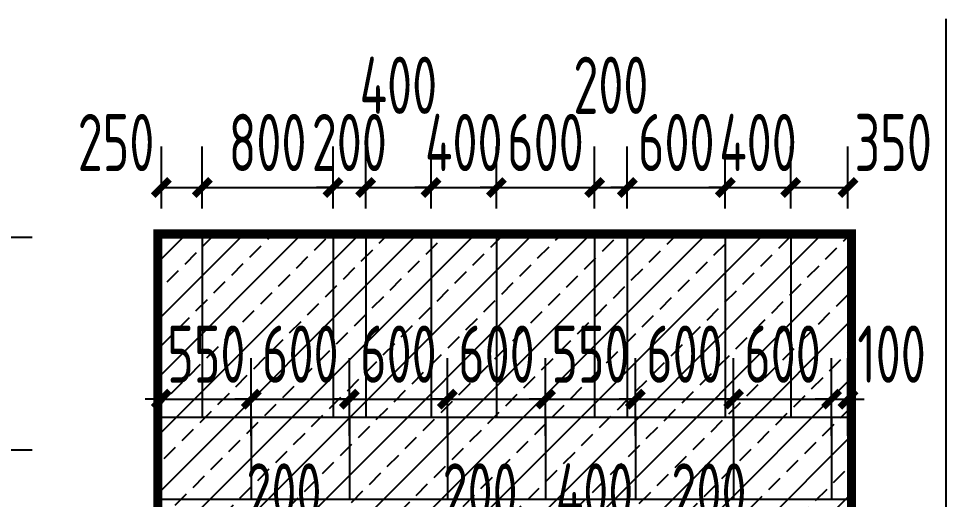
# Model space of a CAD drawing. Extents: x -863035 to 270371, y -8918 to 240488.
# Drawn here: x -225898 to -220151, y 55749 to 58686 of the extents above; entities that cross this region are included whole.
import ezdxf

# ---------------------------------------------------------------- set-up
doc = ezdxf.new("R2010")
doc.units = 0
doc.header["$LTSCALE"] = 1000
doc.header["$MEASUREMENT"] = 0
for name, color, linetype in [('01-标注_尺寸', 124, 'Continuous'), ('05-填充_156', 156, 'Continuous'), ('A-C_玻璃幕墙', 140, 'Continuous'), ('A_AXIS-轴线', 36, 'Continuous'), ('E-墙面分格', 146, 'Continuous'), ('E-立面轮廓', 241, 'Continuous')]:
    doc.layers.add(name, color=color, linetype=linetype)
doc.styles.add('_TCH_DIM_T3', font='ROS1', dxfattribs={"width": 0.75, "bigfont": 'JD'})
doc.dimstyles.new('_TCH_ARCH&&100', dxfattribs={"dimtxt": 350, "dimasz": 100, "dimexe": 250, "dimexo": 300, "dimgap": 100, "dimtad": 1, "dimdec": 0, "dimzin": 0, "dimdsep": 46, "dimtxsty": '_TCH_DIM_T3', "dimblk": 'ARCHTICK', "dimcen": 0.09, "dimclrt": 7, "dimazin": 2, "dimtfac": 1, "dimtdec": 0, "dimtix": 1, "dimtmove": 2, "dimatfit": 3, "dimfxl": 0, "dimtolj": 1, "dimtzin": 0, "dimarcsym": 0})

# ---------------------------------------------------------------- blocks, each defined once
blk = doc.blocks.new('_ArchTick')
at = {"color": 0, "linetype": 'ByBlock', "const_width": 0.4}
blk.add_lwpolyline([(-0.5, -0.5), (0.5, 0.5)], dxfattribs=at)
blk = doc.blocks.new('*D646')
at = {"layer": '01-标注_尺寸', "color": 0, "lineweight": -2, "transparency": 16777216}
for p, q in [((-225025.4, 57526.7), (-225025.4, 57904.4)), ((-224775.4, 57526.7), (-224775.4, 57904.4)), ((-225025.4, 57654.4), (-224775.4, 57654.4))]:
    blk.add_line(p, q, dxfattribs=at)
at = {"layer": 'Defpoints', "color": 0, "transparency": 16777216}
for p in [(-224775.4, 57654.4), (-225025.4, 57226.7), (-224775.4, 57226.7)]:
    blk.add_point(p, dxfattribs=at)
at = {"layer": '01-标注_尺寸', "color": 0, "lineweight": -2, "transparency": 16777216, "xscale": 100, "yscale": 100, "zscale": 100, "rotation": 180}
blk.add_blockref('_ArchTick', (-225025.4, 57654.4), dxfattribs=at)
at = {"layer": '01-标注_尺寸', "color": 0, "lineweight": -2, "transparency": 16777216, "xscale": 100, "yscale": 100, "zscale": 100}
blk.add_blockref('_ArchTick', (-224775.4, 57654.4), dxfattribs=at)
at = {"layer": '01-标注_尺寸', "color": 7, "transparency": 16777216, "insert": (-225302.6, 57929.4), "char_height": 350, "attachment_point": 5, "style": '_TCH_DIM_T3'}
blk.add_mtext('\\A1;250', dxfattribs=at)
blk = doc.blocks.new('*D647')
at = {"layer": '01-标注_尺寸', "color": 0, "lineweight": -2, "transparency": 16777216}
for p, q in [((-224775.4, 57526.7), (-224775.4, 57904.4)), ((-223975.4, 57526.7), (-223975.4, 57904.4)), ((-224775.4, 57654.4), (-223975.4, 57654.4))]:
    blk.add_line(p, q, dxfattribs=at)
at = {"layer": 'Defpoints', "color": 0, "transparency": 16777216}
for p in [(-223975.4, 57654.4), (-224775.4, 57226.7), (-223975.4, 57226.7)]:
    blk.add_point(p, dxfattribs=at)
at = {"layer": '01-标注_尺寸', "color": 0, "lineweight": -2, "transparency": 16777216, "xscale": 100, "yscale": 100, "zscale": 100, "rotation": 180}
blk.add_blockref('_ArchTick', (-224775.4, 57654.4), dxfattribs=at)
at = {"layer": '01-标注_尺寸', "color": 0, "lineweight": -2, "transparency": 16777216, "xscale": 100, "yscale": 100, "zscale": 100}
blk.add_blockref('_ArchTick', (-223975.4, 57654.4), dxfattribs=at)
at = {"layer": '01-标注_尺寸', "color": 7, "transparency": 16777216, "insert": (-224375.4, 57929.4), "char_height": 350, "attachment_point": 5, "style": '_TCH_DIM_T3'}
blk.add_mtext('\\A1;800', dxfattribs=at)
blk = doc.blocks.new('*D648')
at = {"layer": '01-标注_尺寸', "color": 0, "lineweight": -2, "transparency": 16777216}
for p, q in [((-223975.4, 57526.7), (-223975.4, 57904.4)), ((-223775.4, 57526.7), (-223775.4, 57904.4)), ((-223975.4, 57654.4), (-224075.4, 57654.4)), ((-223975.4, 57654.4), (-223775.4, 57654.4)), ((-223775.4, 57654.4), (-223675.4, 57654.4))]:
    blk.add_line(p, q, dxfattribs=at)
at = {"layer": 'Defpoints', "color": 0, "transparency": 16777216}
for p in [(-223775.4, 57654.4), (-223975.4, 57226.7), (-223775.4, 57226.7)]:
    blk.add_point(p, dxfattribs=at)
at = {"layer": '01-标注_尺寸', "color": 0, "lineweight": -2, "transparency": 16777216, "xscale": 100, "yscale": 100, "zscale": 100}
blk.add_blockref('_ArchTick', (-223975.4, 57654.4), dxfattribs=at)
at = {"layer": '01-标注_尺寸', "color": 0, "lineweight": -2, "transparency": 16777216, "xscale": 100, "yscale": 100, "zscale": 100, "rotation": 180}
blk.add_blockref('_ArchTick', (-223775.4, 57654.4), dxfattribs=at)
at = {"layer": '01-标注_尺寸', "color": 7, "transparency": 16777216, "insert": (-223875.4, 57929.4), "char_height": 350, "attachment_point": 5, "style": '_TCH_DIM_T3'}
blk.add_mtext('\\A1;200', dxfattribs=at)
blk = doc.blocks.new('*D649')
at = {"layer": '01-标注_尺寸', "color": 0, "lineweight": -2, "transparency": 16777216}
for p, q in [((-223775.4, 57526.7), (-223775.4, 57904.4)), ((-223375.4, 57526.7), (-223375.4, 57904.4)), ((-223775.4, 57654.4), (-223375.4, 57654.4))]:
    blk.add_line(p, q, dxfattribs=at)
at = {"layer": 'Defpoints', "color": 0, "transparency": 16777216}
for p in [(-223375.4, 57654.4), (-223775.4, 57226.7), (-223375.4, 57226.7)]:
    blk.add_point(p, dxfattribs=at)
at = {"layer": '01-标注_尺寸', "color": 0, "lineweight": -2, "transparency": 16777216, "xscale": 100, "yscale": 100, "zscale": 100, "rotation": 180}
blk.add_blockref('_ArchTick', (-223775.4, 57654.4), dxfattribs=at)
at = {"layer": '01-标注_尺寸', "color": 0, "lineweight": -2, "transparency": 16777216, "xscale": 100, "yscale": 100, "zscale": 100}
blk.add_blockref('_ArchTick', (-223375.4, 57654.4), dxfattribs=at)
at = {"layer": '01-标注_尺寸', "color": 7, "transparency": 16777216, "insert": (-223575.4, 58279.4), "char_height": 350, "attachment_point": 5, "style": '_TCH_DIM_T3'}
blk.add_mtext('\\A1;400', dxfattribs=at)
blk = doc.blocks.new('*D650')
at = {"layer": '01-标注_尺寸', "color": 0, "lineweight": -2, "transparency": 16777216}
for p, q in [((-223375.4, 57526.7), (-223375.4, 57904.4)), ((-222975.4, 57526.7), (-222975.4, 57904.4)), ((-223375.4, 57654.4), (-223475.4, 57654.4)), ((-223375.4, 57654.4), (-222975.4, 57654.4)), ((-222975.4, 57654.4), (-222875.4, 57654.4))]:
    blk.add_line(p, q, dxfattribs=at)
at = {"layer": 'Defpoints', "color": 0, "transparency": 16777216}
for p in [(-222975.4, 57654.4), (-223375.4, 57226.7), (-222975.4, 57226.7)]:
    blk.add_point(p, dxfattribs=at)
at = {"layer": '01-标注_尺寸', "color": 0, "lineweight": -2, "transparency": 16777216, "xscale": 100, "yscale": 100, "zscale": 100}
blk.add_blockref('_ArchTick', (-223375.4, 57654.4), dxfattribs=at)
at = {"layer": '01-标注_尺寸', "color": 0, "lineweight": -2, "transparency": 16777216, "xscale": 100, "yscale": 100, "zscale": 100, "rotation": 180}
blk.add_blockref('_ArchTick', (-222975.4, 57654.4), dxfattribs=at)
at = {"layer": '01-标注_尺寸', "color": 7, "transparency": 16777216, "insert": (-223175.4, 57929.4), "char_height": 350, "attachment_point": 5, "style": '_TCH_DIM_T3'}
blk.add_mtext('\\A1;400', dxfattribs=at)
blk = doc.blocks.new('*D651')
at = {"layer": '01-标注_尺寸', "color": 0, "lineweight": -2, "transparency": 16777216}
for p, q in [((-222975.4, 57526.7), (-222975.4, 57904.4)), ((-222375.4, 57526.7), (-222375.4, 57904.4)), ((-222975.4, 57654.4), (-223075.4, 57654.4)), ((-222975.4, 57654.4), (-222375.4, 57654.4)), ((-222375.4, 57654.4), (-222275.4, 57654.4))]:
    blk.add_line(p, q, dxfattribs=at)
at = {"layer": 'Defpoints', "color": 0, "transparency": 16777216}
for p in [(-222375.4, 57654.4), (-222975.4, 57226.7), (-222375.4, 57226.7)]:
    blk.add_point(p, dxfattribs=at)
at = {"layer": '01-标注_尺寸', "color": 0, "lineweight": -2, "transparency": 16777216, "xscale": 100, "yscale": 100, "zscale": 100}
blk.add_blockref('_ArchTick', (-222975.4, 57654.4), dxfattribs=at)
at = {"layer": '01-标注_尺寸', "color": 0, "lineweight": -2, "transparency": 16777216, "xscale": 100, "yscale": 100, "zscale": 100, "rotation": 180}
blk.add_blockref('_ArchTick', (-222375.4, 57654.4), dxfattribs=at)
at = {"layer": '01-标注_尺寸', "color": 7, "transparency": 16777216, "insert": (-222675.4, 57929.4), "char_height": 350, "attachment_point": 5, "style": '_TCH_DIM_T3'}
blk.add_mtext('\\A1;600', dxfattribs=at)
blk = doc.blocks.new('*D652')
at = {"layer": '01-标注_尺寸', "color": 0, "lineweight": -2, "transparency": 16777216}
for p, q in [((-222375.4, 57526.7), (-222375.4, 57904.4)), ((-222175.4, 57526.7), (-222175.4, 57904.4)), ((-222375.4, 57654.4), (-222175.4, 57654.4))]:
    blk.add_line(p, q, dxfattribs=at)
at = {"layer": 'Defpoints', "color": 0, "transparency": 16777216}
for p in [(-222175.4, 57654.4), (-222375.4, 57226.7), (-222175.4, 57226.7)]:
    blk.add_point(p, dxfattribs=at)
at = {"layer": '01-标注_尺寸', "color": 0, "lineweight": -2, "transparency": 16777216, "xscale": 100, "yscale": 100, "zscale": 100, "rotation": 180}
blk.add_blockref('_ArchTick', (-222375.4, 57654.4), dxfattribs=at)
at = {"layer": '01-标注_尺寸', "color": 0, "lineweight": -2, "transparency": 16777216, "xscale": 100, "yscale": 100, "zscale": 100}
blk.add_blockref('_ArchTick', (-222175.4, 57654.4), dxfattribs=at)
at = {"layer": '01-标注_尺寸', "color": 7, "transparency": 16777216, "insert": (-222275.4, 58279.4), "char_height": 350, "attachment_point": 5, "style": '_TCH_DIM_T3'}
blk.add_mtext('\\A1;200', dxfattribs=at)
blk = doc.blocks.new('*D653')
at = {"layer": '01-标注_尺寸', "color": 0, "lineweight": -2, "transparency": 16777216}
for p, q in [((-222175.4, 57526.7), (-222175.4, 57904.4)), ((-221575.4, 57526.7), (-221575.4, 57904.4)), ((-222175.4, 57654.4), (-222275.4, 57654.4)), ((-222175.4, 57654.4), (-221575.4, 57654.4)), ((-221575.4, 57654.4), (-221475.4, 57654.4))]:
    blk.add_line(p, q, dxfattribs=at)
at = {"layer": 'Defpoints', "color": 0, "transparency": 16777216}
for p in [(-221575.4, 57654.4), (-222175.4, 57226.7), (-221575.4, 57226.7)]:
    blk.add_point(p, dxfattribs=at)
at = {"layer": '01-标注_尺寸', "color": 0, "lineweight": -2, "transparency": 16777216, "xscale": 100, "yscale": 100, "zscale": 100}
blk.add_blockref('_ArchTick', (-222175.4, 57654.4), dxfattribs=at)
at = {"layer": '01-标注_尺寸', "color": 0, "lineweight": -2, "transparency": 16777216, "xscale": 100, "yscale": 100, "zscale": 100, "rotation": 180}
blk.add_blockref('_ArchTick', (-221575.4, 57654.4), dxfattribs=at)
at = {"layer": '01-标注_尺寸', "color": 7, "transparency": 16777216, "insert": (-221875.4, 57929.4), "char_height": 350, "attachment_point": 5, "style": '_TCH_DIM_T3'}
blk.add_mtext('\\A1;600', dxfattribs=at)
blk = doc.blocks.new('*D654')
at = {"layer": '01-标注_尺寸', "color": 0, "lineweight": -2, "transparency": 16777216}
for p, q in [((-221575.4, 57526.7), (-221575.4, 57904.4)), ((-221175.4, 57526.7), (-221175.4, 57904.4)), ((-221575.4, 57654.4), (-221675.4, 57654.4)), ((-221575.4, 57654.4), (-221175.4, 57654.4)), ((-221175.4, 57654.4), (-221075.4, 57654.4))]:
    blk.add_line(p, q, dxfattribs=at)
at = {"layer": 'Defpoints', "color": 0, "transparency": 16777216}
for p in [(-221175.4, 57654.4), (-221575.4, 57226.7), (-221175.4, 57226.7)]:
    blk.add_point(p, dxfattribs=at)
at = {"layer": '01-标注_尺寸', "color": 0, "lineweight": -2, "transparency": 16777216, "xscale": 100, "yscale": 100, "zscale": 100}
blk.add_blockref('_ArchTick', (-221575.4, 57654.4), dxfattribs=at)
at = {"layer": '01-标注_尺寸', "color": 0, "lineweight": -2, "transparency": 16777216, "xscale": 100, "yscale": 100, "zscale": 100, "rotation": 180}
blk.add_blockref('_ArchTick', (-221175.4, 57654.4), dxfattribs=at)
at = {"layer": '01-标注_尺寸', "color": 7, "transparency": 16777216, "insert": (-221375.4, 57929.4), "char_height": 350, "attachment_point": 5, "style": '_TCH_DIM_T3'}
blk.add_mtext('\\A1;400', dxfattribs=at)
blk = doc.blocks.new('*D655')
at = {"layer": '01-标注_尺寸', "color": 0, "lineweight": -2, "transparency": 16777216}
for p, q in [((-221175.4, 57526.7), (-221175.4, 57904.4)), ((-220825.4, 57526.7), (-220825.4, 57904.4)), ((-221175.4, 57654.4), (-220825.4, 57654.4))]:
    blk.add_line(p, q, dxfattribs=at)
at = {"layer": 'Defpoints', "color": 0, "transparency": 16777216}
for p in [(-220825.4, 57654.4), (-221175.4, 57226.7), (-220825.4, 57226.7)]:
    blk.add_point(p, dxfattribs=at)
at = {"layer": '01-标注_尺寸', "color": 0, "lineweight": -2, "transparency": 16777216, "xscale": 100, "yscale": 100, "zscale": 100, "rotation": 180}
blk.add_blockref('_ArchTick', (-221175.4, 57654.4), dxfattribs=at)
at = {"layer": '01-标注_尺寸', "color": 0, "lineweight": -2, "transparency": 16777216, "xscale": 100, "yscale": 100, "zscale": 100}
blk.add_blockref('_ArchTick', (-220825.4, 57654.4), dxfattribs=at)
at = {"layer": '01-标注_尺寸', "color": 7, "transparency": 16777216, "insert": (-220548.2, 57929.4), "char_height": 350, "attachment_point": 5, "style": '_TCH_DIM_T3'}
blk.add_mtext('\\A1;350', dxfattribs=at)
blk = doc.blocks.new('*D656')
at = {"layer": '01-标注_尺寸', "color": 0, "lineweight": -2, "transparency": 16777216}
for p, q in [((-225025.4, 56135.8), (-225025.4, 56610.8)), ((-224475.4, 56135.8), (-224475.4, 56610.8)), ((-225025.4, 56360.8), (-225125.4, 56360.8)), ((-225025.4, 56360.8), (-224475.4, 56360.8)), ((-224475.4, 56360.8), (-224375.4, 56360.8))]:
    blk.add_line(p, q, dxfattribs=at)
at = {"layer": 'Defpoints', "color": 0, "transparency": 16777216}
for p in [(-224475.4, 56360.8), (-225025.4, 55835.8), (-224475.4, 55835.8)]:
    blk.add_point(p, dxfattribs=at)
at = {"layer": '01-标注_尺寸', "color": 0, "lineweight": -2, "transparency": 16777216, "xscale": 100, "yscale": 100, "zscale": 100}
blk.add_blockref('_ArchTick', (-225025.4, 56360.8), dxfattribs=at)
at = {"layer": '01-标注_尺寸', "color": 0, "lineweight": -2, "transparency": 16777216, "xscale": 100, "yscale": 100, "zscale": 100, "rotation": 180}
blk.add_blockref('_ArchTick', (-224475.4, 56360.8), dxfattribs=at)
at = {"layer": '01-标注_尺寸', "color": 7, "transparency": 16777216, "insert": (-224750.4, 56635.8), "char_height": 350, "attachment_point": 5, "style": '_TCH_DIM_T3'}
blk.add_mtext('\\A1;550', dxfattribs=at)
blk = doc.blocks.new('*D657')
at = {"layer": '01-标注_尺寸', "color": 0, "lineweight": -2, "transparency": 16777216}
for p, q in [((-224475.4, 56135.8), (-224475.4, 56610.8)), ((-223875.4, 56135.8), (-223875.4, 56610.8)), ((-224475.4, 56360.8), (-224575.4, 56360.8)), ((-224475.4, 56360.8), (-223875.4, 56360.8)), ((-223875.4, 56360.8), (-223775.4, 56360.8))]:
    blk.add_line(p, q, dxfattribs=at)
at = {"layer": 'Defpoints', "color": 0, "transparency": 16777216}
for p in [(-223875.4, 56360.8), (-224475.4, 55835.8), (-223875.4, 55835.8)]:
    blk.add_point(p, dxfattribs=at)
at = {"layer": '01-标注_尺寸', "color": 0, "lineweight": -2, "transparency": 16777216, "xscale": 100, "yscale": 100, "zscale": 100}
blk.add_blockref('_ArchTick', (-224475.4, 56360.8), dxfattribs=at)
at = {"layer": '01-标注_尺寸', "color": 0, "lineweight": -2, "transparency": 16777216, "xscale": 100, "yscale": 100, "zscale": 100, "rotation": 180}
blk.add_blockref('_ArchTick', (-223875.4, 56360.8), dxfattribs=at)
at = {"layer": '01-标注_尺寸', "color": 7, "transparency": 16777216, "insert": (-224175.4, 56635.8), "char_height": 350, "attachment_point": 5, "style": '_TCH_DIM_T3'}
blk.add_mtext('\\A1;600', dxfattribs=at)
blk = doc.blocks.new('*D658')
at = {"layer": '01-标注_尺寸', "color": 0, "lineweight": -2, "transparency": 16777216}
for p, q in [((-223875.4, 56135.8), (-223875.4, 56610.8)), ((-223275.4, 56135.8), (-223275.4, 56610.8)), ((-223875.4, 56360.8), (-223975.4, 56360.8)), ((-223875.4, 56360.8), (-223275.4, 56360.8)), ((-223275.4, 56360.8), (-223175.4, 56360.8))]:
    blk.add_line(p, q, dxfattribs=at)
at = {"layer": 'Defpoints', "color": 0, "transparency": 16777216}
for p in [(-223275.4, 56360.8), (-223875.4, 55835.8), (-223275.4, 55835.8)]:
    blk.add_point(p, dxfattribs=at)
at = {"layer": '01-标注_尺寸', "color": 0, "lineweight": -2, "transparency": 16777216, "xscale": 100, "yscale": 100, "zscale": 100}
blk.add_blockref('_ArchTick', (-223875.4, 56360.8), dxfattribs=at)
at = {"layer": '01-标注_尺寸', "color": 0, "lineweight": -2, "transparency": 16777216, "xscale": 100, "yscale": 100, "zscale": 100, "rotation": 180}
blk.add_blockref('_ArchTick', (-223275.4, 56360.8), dxfattribs=at)
at = {"layer": '01-标注_尺寸', "color": 7, "transparency": 16777216, "insert": (-223575.4, 56635.8), "char_height": 350, "attachment_point": 5, "style": '_TCH_DIM_T3'}
blk.add_mtext('\\A1;600', dxfattribs=at)
blk = doc.blocks.new('*D659')
at = {"layer": '01-标注_尺寸', "color": 0, "lineweight": -2, "transparency": 16777216}
for p, q in [((-223275.4, 56135.8), (-223275.4, 56610.8)), ((-222675.4, 56135.8), (-222675.4, 56610.8)), ((-223275.4, 56360.8), (-223375.4, 56360.8)), ((-223275.4, 56360.8), (-222675.4, 56360.8)), ((-222675.4, 56360.8), (-222575.4, 56360.8))]:
    blk.add_line(p, q, dxfattribs=at)
at = {"layer": 'Defpoints', "color": 0, "transparency": 16777216}
for p in [(-222675.4, 56360.8), (-223275.4, 55835.8), (-222675.4, 55835.8)]:
    blk.add_point(p, dxfattribs=at)
at = {"layer": '01-标注_尺寸', "color": 0, "lineweight": -2, "transparency": 16777216, "xscale": 100, "yscale": 100, "zscale": 100}
blk.add_blockref('_ArchTick', (-223275.4, 56360.8), dxfattribs=at)
at = {"layer": '01-标注_尺寸', "color": 0, "lineweight": -2, "transparency": 16777216, "xscale": 100, "yscale": 100, "zscale": 100, "rotation": 180}
blk.add_blockref('_ArchTick', (-222675.4, 56360.8), dxfattribs=at)
at = {"layer": '01-标注_尺寸', "color": 7, "transparency": 16777216, "insert": (-222975.4, 56635.8), "char_height": 350, "attachment_point": 5, "style": '_TCH_DIM_T3'}
blk.add_mtext('\\A1;600', dxfattribs=at)
blk = doc.blocks.new('*D660')
at = {"layer": '01-标注_尺寸', "color": 0, "lineweight": -2, "transparency": 16777216}
for p, q in [((-222675.4, 56135.8), (-222675.4, 56610.8)), ((-222125.4, 56135.8), (-222125.4, 56610.8)), ((-222675.4, 56360.8), (-222775.4, 56360.8)), ((-222675.4, 56360.8), (-222125.4, 56360.8)), ((-222125.4, 56360.8), (-222025.4, 56360.8))]:
    blk.add_line(p, q, dxfattribs=at)
at = {"layer": 'Defpoints', "color": 0, "transparency": 16777216}
for p in [(-222125.4, 56360.8), (-222675.4, 55835.8), (-222125.4, 55835.8)]:
    blk.add_point(p, dxfattribs=at)
at = {"layer": '01-标注_尺寸', "color": 0, "lineweight": -2, "transparency": 16777216, "xscale": 100, "yscale": 100, "zscale": 100}
blk.add_blockref('_ArchTick', (-222675.4, 56360.8), dxfattribs=at)
at = {"layer": '01-标注_尺寸', "color": 0, "lineweight": -2, "transparency": 16777216, "xscale": 100, "yscale": 100, "zscale": 100, "rotation": 180}
blk.add_blockref('_ArchTick', (-222125.4, 56360.8), dxfattribs=at)
at = {"layer": '01-标注_尺寸', "color": 7, "transparency": 16777216, "insert": (-222400.4, 56635.8), "char_height": 350, "attachment_point": 5, "style": '_TCH_DIM_T3'}
blk.add_mtext('\\A1;550', dxfattribs=at)
blk = doc.blocks.new('*D661')
at = {"layer": '01-标注_尺寸', "color": 0, "lineweight": -2, "transparency": 16777216}
for p, q in [((-222125.4, 56135.8), (-222125.4, 56610.8)), ((-221525.4, 56135.8), (-221525.4, 56610.8)), ((-222125.4, 56360.8), (-222225.4, 56360.8)), ((-222125.4, 56360.8), (-221525.4, 56360.8)), ((-221525.4, 56360.8), (-221425.4, 56360.8))]:
    blk.add_line(p, q, dxfattribs=at)
at = {"layer": 'Defpoints', "color": 0, "transparency": 16777216}
for p in [(-221525.4, 56360.8), (-222125.4, 55835.8), (-221525.4, 55835.8)]:
    blk.add_point(p, dxfattribs=at)
at = {"layer": '01-标注_尺寸', "color": 0, "lineweight": -2, "transparency": 16777216, "xscale": 100, "yscale": 100, "zscale": 100}
blk.add_blockref('_ArchTick', (-222125.4, 56360.8), dxfattribs=at)
at = {"layer": '01-标注_尺寸', "color": 0, "lineweight": -2, "transparency": 16777216, "xscale": 100, "yscale": 100, "zscale": 100, "rotation": 180}
blk.add_blockref('_ArchTick', (-221525.4, 56360.8), dxfattribs=at)
at = {"layer": '01-标注_尺寸', "color": 7, "transparency": 16777216, "insert": (-221825.4, 56635.8), "char_height": 350, "attachment_point": 5, "style": '_TCH_DIM_T3'}
blk.add_mtext('\\A1;600', dxfattribs=at)
blk = doc.blocks.new('*D662')
at = {"layer": '01-标注_尺寸', "color": 0, "lineweight": -2, "transparency": 16777216}
for p, q in [((-221525.4, 56135.8), (-221525.4, 56610.8)), ((-220925.4, 56135.8), (-220925.4, 56610.8)), ((-221525.4, 56360.8), (-221625.4, 56360.8)), ((-221525.4, 56360.8), (-220925.4, 56360.8)), ((-220925.4, 56360.8), (-220825.4, 56360.8))]:
    blk.add_line(p, q, dxfattribs=at)
at = {"layer": 'Defpoints', "color": 0, "transparency": 16777216}
for p in [(-220925.4, 56360.8), (-221525.4, 55835.8), (-220925.4, 55835.8)]:
    blk.add_point(p, dxfattribs=at)
at = {"layer": '01-标注_尺寸', "color": 0, "lineweight": -2, "transparency": 16777216, "xscale": 100, "yscale": 100, "zscale": 100}
blk.add_blockref('_ArchTick', (-221525.4, 56360.8), dxfattribs=at)
at = {"layer": '01-标注_尺寸', "color": 0, "lineweight": -2, "transparency": 16777216, "xscale": 100, "yscale": 100, "zscale": 100, "rotation": 180}
blk.add_blockref('_ArchTick', (-220925.4, 56360.8), dxfattribs=at)
at = {"layer": '01-标注_尺寸', "color": 7, "transparency": 16777216, "insert": (-221225.4, 56635.8), "char_height": 350, "attachment_point": 5, "style": '_TCH_DIM_T3'}
blk.add_mtext('\\A1;600', dxfattribs=at)
blk = doc.blocks.new('*D663')
at = {"layer": '01-标注_尺寸', "color": 0, "lineweight": -2, "transparency": 16777216}
for p, q in [((-220925.4, 56135.8), (-220925.4, 56610.8)), ((-220825.4, 56135.8), (-220825.4, 56610.8)), ((-220925.4, 56360.8), (-221025.4, 56360.8)), ((-220925.4, 56360.8), (-220825.4, 56360.8)), ((-220825.4, 56360.8), (-220725.4, 56360.8))]:
    blk.add_line(p, q, dxfattribs=at)
at = {"layer": 'Defpoints', "color": 0, "transparency": 16777216}
for p in [(-220825.4, 56360.8), (-220925.4, 55835.8), (-220825.4, 55835.8)]:
    blk.add_point(p, dxfattribs=at)
at = {"layer": '01-标注_尺寸', "color": 0, "lineweight": -2, "transparency": 16777216, "xscale": 100, "yscale": 100, "zscale": 100}
blk.add_blockref('_ArchTick', (-220925.4, 56360.8), dxfattribs=at)
at = {"layer": '01-标注_尺寸', "color": 0, "lineweight": -2, "transparency": 16777216, "xscale": 100, "yscale": 100, "zscale": 100, "rotation": 180}
blk.add_blockref('_ArchTick', (-220825.4, 56360.8), dxfattribs=at)
at = {"layer": '01-标注_尺寸', "color": 7, "transparency": 16777216, "insert": (-220558, 56635.8), "char_height": 350, "attachment_point": 5, "style": '_TCH_DIM_T3'}
blk.add_mtext('\\A1;100', dxfattribs=at)
blk = doc.blocks.new('*D675')
at = {"layer": '01-标注_尺寸', "color": 0, "lineweight": -2, "transparency": 16777216}
for p, q in [((-224375.4, 54895), (-224375.4, 55418.3)), ((-224175.4, 54895), (-224175.4, 55418.3)), ((-224375.4, 55168.3), (-224175.4, 55168.3))]:
    blk.add_line(p, q, dxfattribs=at)
at = {"layer": 'Defpoints', "color": 0, "transparency": 16777216}
for p in [(-224175.4, 55168.3), (-224375.4, 54595), (-224175.4, 54595)]:
    blk.add_point(p, dxfattribs=at)
at = {"layer": '01-标注_尺寸', "color": 0, "lineweight": -2, "transparency": 16777216, "xscale": 100, "yscale": 100, "zscale": 100, "rotation": 180}
blk.add_blockref('_ArchTick', (-224375.4, 55168.3), dxfattribs=at)
at = {"layer": '01-标注_尺寸', "color": 0, "lineweight": -2, "transparency": 16777216, "xscale": 100, "yscale": 100, "zscale": 100}
blk.add_blockref('_ArchTick', (-224175.4, 55168.3), dxfattribs=at)
at = {"layer": '01-标注_尺寸', "color": 7, "transparency": 16777216, "insert": (-224275.4, 55793.3), "char_height": 350, "attachment_point": 5, "style": '_TCH_DIM_T3'}
blk.add_mtext('\\A1;200', dxfattribs=at)
blk = doc.blocks.new('*D678')
at = {"layer": '01-标注_尺寸', "color": 0, "lineweight": -2, "transparency": 16777216}
for p, q in [((-223175.4, 54895), (-223175.4, 55418.3)), ((-222975.4, 54895), (-222975.4, 55418.3)), ((-223175.4, 55168.3), (-222975.4, 55168.3))]:
    blk.add_line(p, q, dxfattribs=at)
at = {"layer": 'Defpoints', "color": 0, "transparency": 16777216}
for p in [(-222975.4, 55168.3), (-223175.4, 54595), (-222975.4, 54595)]:
    blk.add_point(p, dxfattribs=at)
at = {"layer": '01-标注_尺寸', "color": 0, "lineweight": -2, "transparency": 16777216, "xscale": 100, "yscale": 100, "zscale": 100, "rotation": 180}
blk.add_blockref('_ArchTick', (-223175.4, 55168.3), dxfattribs=at)
at = {"layer": '01-标注_尺寸', "color": 0, "lineweight": -2, "transparency": 16777216, "xscale": 100, "yscale": 100, "zscale": 100}
blk.add_blockref('_ArchTick', (-222975.4, 55168.3), dxfattribs=at)
at = {"layer": '01-标注_尺寸', "color": 7, "transparency": 16777216, "insert": (-223075.4, 55793.3), "char_height": 350, "attachment_point": 5, "style": '_TCH_DIM_T3'}
blk.add_mtext('\\A1;200', dxfattribs=at)
blk = doc.blocks.new('*D680')
at = {"layer": '01-标注_尺寸', "color": 0, "lineweight": -2, "transparency": 16777216}
for p, q in [((-222575.4, 54895), (-222575.4, 55418.3)), ((-222175.4, 54895), (-222175.4, 55418.3)), ((-222575.4, 55168.3), (-222175.4, 55168.3))]:
    blk.add_line(p, q, dxfattribs=at)
at = {"layer": 'Defpoints', "color": 0, "transparency": 16777216}
for p in [(-222175.4, 55168.3), (-222575.4, 54595), (-222175.4, 54595)]:
    blk.add_point(p, dxfattribs=at)
at = {"layer": '01-标注_尺寸', "color": 0, "lineweight": -2, "transparency": 16777216, "xscale": 100, "yscale": 100, "zscale": 100, "rotation": 180}
blk.add_blockref('_ArchTick', (-222575.4, 55168.3), dxfattribs=at)
at = {"layer": '01-标注_尺寸', "color": 0, "lineweight": -2, "transparency": 16777216, "xscale": 100, "yscale": 100, "zscale": 100}
blk.add_blockref('_ArchTick', (-222175.4, 55168.3), dxfattribs=at)
at = {"layer": '01-标注_尺寸', "color": 7, "transparency": 16777216, "insert": (-222375.4, 55793.3), "char_height": 350, "attachment_point": 5, "style": '_TCH_DIM_T3'}
blk.add_mtext('\\A1;400', dxfattribs=at)
blk = doc.blocks.new('*D682')
at = {"layer": '01-标注_尺寸', "color": 0, "lineweight": -2, "transparency": 16777216}
for p, q in [((-221775.4, 54895), (-221775.4, 55418.3)), ((-221575.4, 54895), (-221575.4, 55418.3)), ((-221775.4, 55168.3), (-221575.4, 55168.3))]:
    blk.add_line(p, q, dxfattribs=at)
at = {"layer": 'Defpoints', "color": 0, "transparency": 16777216}
for p in [(-221575.4, 55168.3), (-221775.4, 54595), (-221575.4, 54595)]:
    blk.add_point(p, dxfattribs=at)
at = {"layer": '01-标注_尺寸', "color": 0, "lineweight": -2, "transparency": 16777216, "xscale": 100, "yscale": 100, "zscale": 100, "rotation": 180}
blk.add_blockref('_ArchTick', (-221775.4, 55168.3), dxfattribs=at)
at = {"layer": '01-标注_尺寸', "color": 0, "lineweight": -2, "transparency": 16777216, "xscale": 100, "yscale": 100, "zscale": 100}
blk.add_blockref('_ArchTick', (-221575.4, 55168.3), dxfattribs=at)
at = {"layer": '01-标注_尺寸', "color": 7, "transparency": 16777216, "insert": (-221675.4, 55793.3), "char_height": 350, "attachment_point": 5, "style": '_TCH_DIM_T3'}
blk.add_mtext('\\A1;200', dxfattribs=at)
blk = doc.blocks.new('*D697')
at = {"layer": '01-标注_尺寸', "color": 0, "lineweight": -2, "transparency": 16777216}
for p, q in [((-225815.3, 56049.1), (-226971.8, 56049.1)), ((-226721.8, 51849.1), (-226721.8, 56049.1)), ((-225815.3, 51849.1), (-226971.8, 51849.1))]:
    blk.add_line(p, q, dxfattribs=at)
at = {"layer": 'Defpoints', "color": 0, "transparency": 16777216}
for p in [(-226721.8, 56049.1), (-225515.3, 56049.1), (-225515.3, 51849.1)]:
    blk.add_point(p, dxfattribs=at)
at = {"layer": '01-标注_尺寸', "color": 0, "lineweight": -2, "transparency": 16777216, "xscale": 100, "yscale": 100, "zscale": 100}
for p, rotation in [((-226721.8, 56049.1), 90), ((-226721.8, 51849.1), 270)]:
    blk.add_blockref('_ArchTick', p, dxfattribs=dict(at, rotation=rotation))
at = {"layer": '01-标注_尺寸', "color": 7, "transparency": 16777216, "insert": (-226996.8, 53949.1), "char_height": 350, "attachment_point": 5, "rotation": 90, "style": '_TCH_DIM_T3'}
blk.add_mtext('\\A1;4200', dxfattribs=at)
blk = doc.blocks.new('*D698')
at = {"layer": '01-标注_尺寸', "color": 0, "lineweight": -2, "transparency": 16777216}
for p, q in [((-225815.3, 57349.1), (-226971.8, 57349.1)), ((-226721.8, 56049.1), (-226721.8, 57349.1)), ((-225815.3, 56049.1), (-226971.8, 56049.1))]:
    blk.add_line(p, q, dxfattribs=at)
at = {"layer": 'Defpoints', "color": 0, "transparency": 16777216}
for p in [(-226721.8, 57349.1), (-225515.3, 57349.1), (-225515.3, 56049.1)]:
    blk.add_point(p, dxfattribs=at)
at = {"layer": '01-标注_尺寸', "color": 0, "lineweight": -2, "transparency": 16777216, "xscale": 100, "yscale": 100, "zscale": 100}
for p, rotation in [((-226721.8, 57349.1), 90), ((-226721.8, 56049.1), 270)]:
    blk.add_blockref('_ArchTick', p, dxfattribs=dict(at, rotation=rotation))
at = {"layer": '01-标注_尺寸', "color": 7, "transparency": 16777216, "insert": (-226996.8, 56699.1), "char_height": 350, "attachment_point": 5, "rotation": 90, "style": '_TCH_DIM_T3'}
blk.add_mtext('\\A1;1300', dxfattribs=at)

msp = doc.modelspace()

# ---------------------------------------------------------------- hatches: boundary and pattern name
at = {"layer": '05-填充_156'}
h = msp.add_hatch(dxfattribs=at)
h.set_pattern_fill('天然石材', color=256, scale=50)
h.set_pattern_definition([(45, (-421106.3, 102968.3), (-176.77677, 176.77677), []), (45, (-421019.35, 102878.53), (-176.77677, 176.77677), [98.68425, -56.391])])
h.paths.add_polyline_path([(-224225.4, 53619.1), (-225025.4, 53619.1), (-225025.4, 52549.1), (-220825.4, 52549.1), (-220825.4, 57349.1), (-225025.4, 57349.1), (-225025.4, 55119.1), (-224225.4, 55119.1)])

# ---------------------------------------------------------------- linework, layer by layer
at = {"layer": 'A-C_玻璃幕墙'}
msp.add_lwpolyline([(-225025.4, 57349.1), (-220825.4, 57349.1), (-220825.4, 52549.1), (-225025.4, 52549.1)], close=True, dxfattribs=at)
at = {"layer": 'A_AXIS-轴线', "ltscale": 0.4}
msp.add_line((-220225.4, 58685.8), (-220225.4, 51211.6), dxfattribs=at)
at = {"layer": 'E-墙面分格'}
for p, q in [((-224775.4, 57349.1), (-224775.4, 56249.1)), ((-223975.4, 57349.1), (-223975.4, 56249.1)), ((-223775.4, 57349.1), (-223775.4, 56249.1)), ((-223375.4, 57349.1), (-223375.4, 56249.1)), ((-222975.4, 57349.1), (-222975.4, 56249.1)), ((-222375.4, 57349.1), (-222375.4, 56249.1)), ((-222175.4, 57349.1), (-222175.4, 56249.1)), ((-221575.4, 57349.1), (-221575.4, 56249.1)), ((-221175.4, 57349.1), (-221175.4, 56249.1)), ((-224475.4, 56249.1), (-224475.4, 55749.1)), ((-223875.4, 56249.1), (-223875.4, 55749.1)), ((-223275.4, 56249.1), (-223275.4, 55749.1)), ((-222675.4, 56249.1), (-222675.4, 55749.1)), ((-222125.4, 56249.1), (-222125.4, 55749.1)), ((-221525.4, 56249.1), (-221525.4, 55749.1)), ((-220925.4, 56249.1), (-220925.4, 55749.1)), ((-222975.4, 55749.1), (-222975.4, 54149.1)), ((-222575.4, 55749.1), (-222575.4, 54149.1))]:
    msp.add_line(p, q, dxfattribs=at)
for points in [[(-220825.4, 56249.1), (-225025.4, 56249.1)], [(-225025.4, 55749.1), (-220825.4, 55749.1)]]:
    msp.add_lwpolyline(points, dxfattribs=at)
at = {"layer": 'E-立面轮廓', "const_width": 50}
msp.add_lwpolyline([(-225050.4, 51849.1), (-225050.4, 57374.1), (-220800.4, 57374.1), (-220800.4, 51849.1)], dxfattribs=at)

# ---------------------------------------------------------------- dimensions: what is measured, and where the dimension line sits
at = {"layer": '01-标注_尺寸'}
for base, p1, p2, picture, middle in [((-223375.4, 57654.4), (-223775.4, 57226.7), (-223375.4, 57226.7), '*D649', (-223575.4, 58279.4)), ((-222175.4, 57654.4), (-222375.4, 57226.7), (-222175.4, 57226.7), '*D652', (-222275.4, 58279.4)), ((-224775.4, 57654.4), (-225025.4, 57226.7), (-224775.4, 57226.7), '*D646', (-225302.6, 57929.4)), ((-220825.4, 57654.4), (-221175.4, 57226.7), (-220825.4, 57226.7), '*D655', (-220548.2, 57929.4)), ((-220825.4, 56360.8), (-220925.4, 55835.8), (-220825.4, 55835.8), '*D663', (-220558, 56635.8)), ((-224175.4, 55168.3), (-224375.4, 54595), (-224175.4, 54595), '*D675', (-224275.4, 55793.3)), ((-222975.4, 55168.3), (-223175.4, 54595), (-222975.4, 54595), '*D678', (-223075.4, 55793.3)), ((-222175.4, 55168.3), (-222575.4, 54595), (-222175.4, 54595), '*D680', (-222375.4, 55793.3)), ((-221575.4, 55168.3), (-221775.4, 54595), (-221575.4, 54595), '*D682', (-221675.4, 55793.3))]:
    dim = msp.add_linear_dim(base=base, p1=p1, p2=p2, angle=0, dimstyle='_TCH_ARCH&&100', dxfattribs=at)
    dim.commit()
    dim.dimension.update_dxf_attribs({"geometry": picture, "text_midpoint": middle, "dimtype": 161})
for p1, p2, distance, picture, middle in [((-224775.4, 57226.7), (-223975.4, 57226.7), 427.7, '*D647', (-224375.4, 57929.4)), ((-223975.4, 57226.7), (-223775.4, 57226.7), 427.7, '*D648', (-223875.4, 57929.4)), ((-223375.4, 57226.7), (-222975.4, 57226.7), 427.7, '*D650', (-223175.4, 57929.4)), ((-222975.4, 57226.7), (-222375.4, 57226.7), 427.7, '*D651', (-222675.4, 57929.4)), ((-222175.4, 57226.7), (-221575.4, 57226.7), 427.7, '*D653', (-221875.4, 57929.4)), ((-221575.4, 57226.7), (-221175.4, 57226.7), 427.7, '*D654', (-221375.4, 57929.4)), ((-225515.3, 56049.1), (-225515.3, 57349.1), 1206.6, '*D698', (-226996.8, 56699.1)), ((-225025.4, 55835.8), (-224475.4, 55835.8), 525, '*D656', (-224750.4, 56635.8)), ((-224475.4, 55835.8), (-223875.4, 55835.8), 525, '*D657', (-224175.4, 56635.8)), ((-223875.4, 55835.8), (-223275.4, 55835.8), 525, '*D658', (-223575.4, 56635.8)), ((-223275.4, 55835.8), (-222675.4, 55835.8), 525, '*D659', (-222975.4, 56635.8)), ((-222675.4, 55835.8), (-222125.4, 55835.8), 525, '*D660', (-222400.4, 56635.8)), ((-222125.4, 55835.8), (-221525.4, 55835.8), 525, '*D661', (-221825.4, 56635.8)), ((-221525.4, 55835.8), (-220925.4, 55835.8), 525, '*D662', (-221225.4, 56635.8)), ((-225515.3, 51849.1), (-225515.3, 56049.1), 1206.6, '*D697', (-226996.8, 53949.1))]:
    dim = msp.add_aligned_dim(p1=p1, p2=p2, distance=distance, dimstyle='_TCH_ARCH&&100', dxfattribs=at)
    dim.commit()
    dim.dimension.update_dxf_attribs({"geometry": picture, "text_midpoint": middle})

doc.saveas('drawing.dxf')
